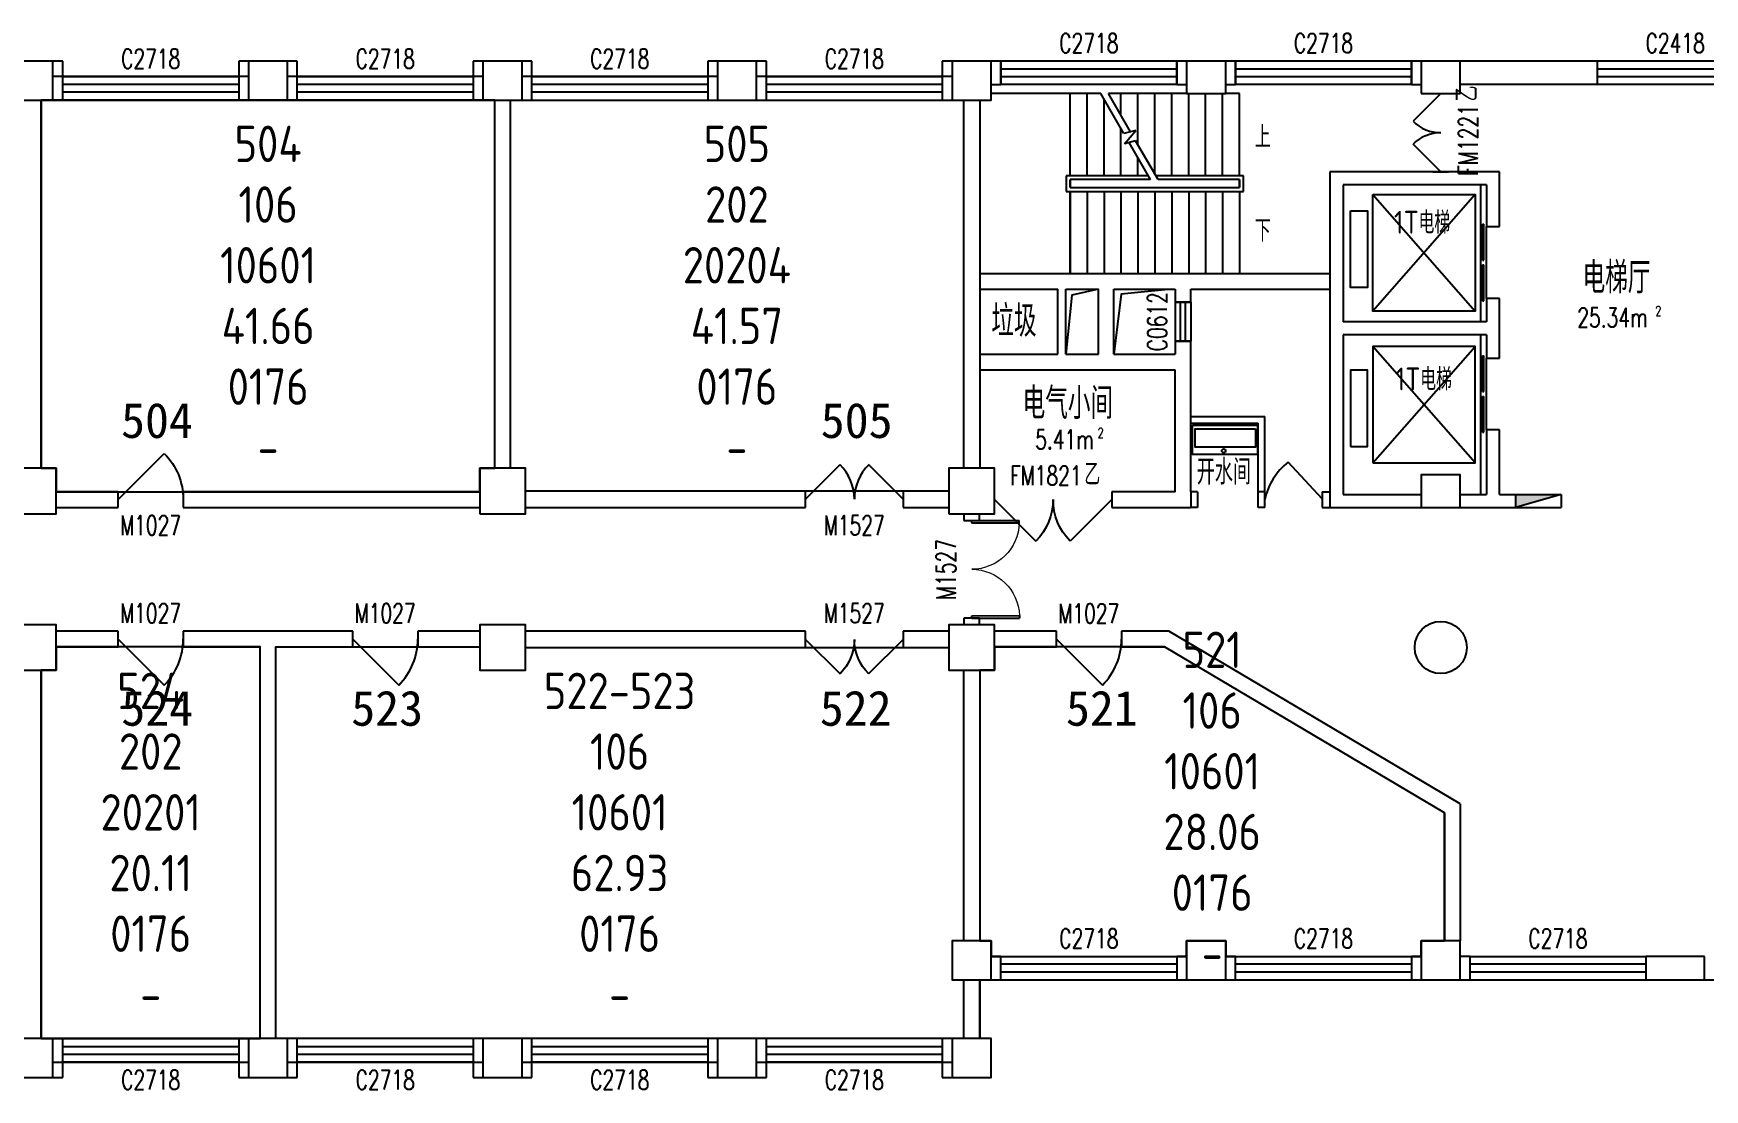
# Model space of a CAD drawing. Extents: x 127902 to 222526, y 15857 to 32064.
# Drawn here: x 150226 to 175876, y 15857 to 32064 of the extents above; entities that cross this region are included whole.
import ezdxf

# ---------------------------------------------------------------- set-up
doc = ezdxf.new("R2010")
doc.units = 0
doc.header["$LTSCALE"] = 1000
doc.header["$MEASUREMENT"] = 0
for name, color, linetype in [('body', 30, 'Continuous'), ('GROS', 6, 'Continuous'), ('name', 1, 'Continuous'), ('RM$', 5, 'Continuous'), ('RM$TXT', 5, 'Continuous')]:
    doc.layers.add(name, color=color, linetype=linetype)
doc.styles.add('_TCH_DIM', font='SIMPLEX', dxfattribs={"bigfont": 'GBCBIG'})
doc.styles.add('_TCH_SPACE', font='SIMPLEX', dxfattribs={"bigfont": 'GBCBIG'})
doc.styles.add('_TCH_WINDOW', font='SIMPLEX', dxfattribs={"bigfont": 'GBCBIG'})
doc.styles.get("Standard").update_dxf_attribs({"font": 'gbenor.shx', "bigfont": 'gbcbig.shx'})

# ---------------------------------------------------------------- blocks, each defined once
blk = doc.blocks.new('_YZHK')
blk.add_circle((0, 0), 0.5)
blk = doc.blocks.new('_FZHK')
blk.add_lwpolyline([(-0.5, -0.5), (0.5, -0.5), (0.5, 0.5), (-0.5, 0.5)], close=True)
blk = doc.blocks.new('$DorLib2D$00000116')
at = {"color": 0}
for p, q in [((-0.5, 0), (-0.146, 0.354)), ((0.5, 0), (0.146, 0.354))]:
    blk.add_line(p, q, dxfattribs=at)
for centre, start, end in [((-0.5, 0), 0, 45), ((0.5, 0), 135, 180)]:
    blk.add_arc(centre, 0.5, start, end, dxfattribs=at)
blk = doc.blocks.new('$DorLib2D$00000114')
at = {"color": 0}
blk.add_line((0.5, 0), (-0.207, 0.707), dxfattribs=at)
blk.add_arc((0.5, 0), 1, 135, 180, dxfattribs=at)
blk = doc.blocks.new('$WINLIB2D$00000001')
at = {"color": 0}
for points in [[(-0.5, 0.5), (-0.5, -0.5)], [(-0.5, 0.5), (0.5, 0.5)], [(0.5, -0.5), (0.5, 0.5)], [(0.5, 0.1667), (-0.5, 0.1667)], [(0.5, -0.1667), (-0.5, -0.1667)], [(-0.5, -0.5), (0.5, -0.5)]]:
    blk.add_lwpolyline(points, dxfattribs=at)
blk = doc.blocks.new('$DorLib2D$00000127')
at = {"color": 0, "linetype": 'Continuous'}
for p, q in [((-0.033, 0.795, -93.75), (-0.533, 0.795, -93.75)), ((-0.533, 0.795, -93.75), (-0.533, 0.69, -93.75)), ((-0.033, 0.795, -93.75), (-0.033, 0.69, -93.75)), ((0.033, 0.795, -93.75), (0.033, 0.69, -93.75)), ((0.533, 0.795, -93.75), (0.033, 0.795, -93.75)), ((0.533, 0.795, -93.75), (0.533, 0.69, -93.75)), ((-0.033, 0.69, -93.75), (-0.533, 0.69, -93.75)), ((0.5, 0.5, -93.75), (-0.5, 0.5, -93.75)), ((0.533, 0.69, -93.75), (0.033, 0.69, -93.75))]:
    blk.add_line(p, q, dxfattribs=at)
blk = doc.blocks.new('$DorLib2D$00000002')
for p, q in [((-0.5, 0), (-0.5, 0.4875)), ((-0.475, 0.4875), (-0.5, 0.4875)), ((-0.475, 0), (-0.475, 0.4875)), ((0.475, 0), (0.475, 0.4875)), ((0.475, 0.4875), (0.5, 0.4875)), ((0.5, 0), (0.5, 0.4875)), ((-0.5, 0), (-0.475, 0)), ((0.5, 0), (0.475, 0))]:
    blk.add_line(p, q)
at = {"lineweight": 13}
for centre, start, end in [((-0.4875, 0), 0, 88.53072), ((0.4875, 0), 91.46928, 180)]:
    blk.add_arc(centre, 0.4875, start, end, dxfattribs=at)

msp = doc.modelspace()

# ---------------------------------------------------------------- hatches: boundary and pattern name
at = {"layer": 'body'}
msp.add_hatch(color=30, dxfattribs=at).paths.add_polyline_path([(173676, 24991), (172976, 24991), (172976, 24791)])

# ---------------------------------------------------------------- linework, layer by layer
at = {"layer": 'body', "color": 30}
for p, q in [((150676, 31641), (150526, 31641)), ((150676, 31401), (150676, 31641)), ((153526, 31641), (153376, 31641)), ((153376, 31641), (153376, 31401)), ((154276, 31641), (154126, 31641)), ((154276, 31401), (154276, 31641)), ((157126, 31641), (156976, 31641)), ((156976, 31641), (156976, 31401)), ((157876, 31641), (157726, 31641)), ((157876, 31401), (157876, 31641)), ((160726, 31641), (160576, 31641)), ((160576, 31641), (160576, 31401)), ((161476, 31641), (161326, 31641)), ((161476, 31401), (161476, 31641)), ((164326, 31641), (164176, 31641)), ((164176, 31641), (164176, 31401)), ((165076, 31641), (164926, 31641)), ((165076, 31281), (165076, 31641)), ((167926, 31641), (167776, 31641)), ((167776, 31641), (167776, 31281)), ((168676, 31641), (168526, 31641)), ((168676, 31281), (168676, 31641)), ((171526, 31641), (171376, 31641)), ((171376, 31641), (171376, 31281)), ((176611, 31641), (172126, 31641)), ((150676, 31401), (150526, 31401)), ((150676, 31041), (150676, 31401)), ((153526, 31401), (153376, 31401)), ((153376, 31401), (153376, 31041)), ((154276, 31401), (154126, 31401)), ((154276, 31041), (154276, 31401)), ((157126, 31401), (156976, 31401)), ((156976, 31401), (156976, 31041)), ((157876, 31401), (157726, 31401)), ((157876, 31041), (157876, 31401)), ((160576, 31401), (160576, 31041)), ((161476, 31041), (161476, 31401)), ((164326, 31401), (164176, 31401)), ((164176, 31401), (164176, 31041)), ((150346, 25391), (150346, 31041)), ((150526, 31041), (150676, 31041)), ((153376, 31041), (153526, 31041)), ((154126, 31041), (154276, 31041)), ((156976, 31041), (157126, 31041)), ((157306, 25391), (157306, 31041)), ((157546, 25391), (157546, 31041)), ((157726, 31041), (157876, 31041)), ((160576, 31041), (160726, 31041)), ((161326, 31041), (161476, 31041)), ((164176, 31041), (164326, 31041)), ((164501, 31041), (164501, 28381)), ((164751, 31041), (164751, 28381)), ((164751, 31041), (164751, 28381)), ((164926, 31281), (165076, 31281)), ((166138, 31141), (164926, 31141)), ((166609, 31141), (166138, 31141)), ((166138, 29881), (166138, 31141)), ((166138, 29881), (166138, 31141)), ((166398, 29881), (166398, 31141)), ((166963, 30528), (166609, 31141)), ((166658, 29881), (166658, 31056)), ((167926, 31141), (166725, 31141)), ((167063, 30555), (166725, 31141)), ((166918, 30806), (166918, 31141)), ((167178, 30355), (167178, 31141)), ((167438, 29905), (167438, 31141)), ((167698, 29881), (167698, 31141)), ((167776, 31281), (167926, 31281)), ((167958, 29881), (167958, 31141)), ((168218, 29881), (168218, 31141)), ((168478, 29881), (168478, 31141)), ((168526, 31281), (168676, 31281)), ((168738, 31141), (168526, 31141)), ((168738, 29881), (168738, 31141)), ((171376, 31281), (171526, 31281)), ((176626, 31281), (172126, 31281)), ((166918, 29881), (166918, 30606)), ((167144, 30576), (166963, 30528)), ((166971, 30370), (167144, 30576)), ((167143, 30416), (166971, 30370)), ((167371, 29821), (167043, 30389)), ((167487, 29821), (167143, 30416)), ((167178, 29881), (167178, 30155)), ((167337, 29881), (166078, 29881)), ((166078, 29881), (166078, 29641)), ((167371, 29821), (166138, 29821)), ((167371, 29821), (166138, 29821)), ((166138, 29821), (166138, 29701)), ((166138, 29701), (166138, 29821)), ((168798, 29881), (167452, 29881)), ((168738, 29821), (167487, 29821)), ((168738, 29821), (167487, 29821)), ((168738, 29701), (168738, 29821)), ((168738, 29821), (168738, 29701)), ((168798, 29641), (168798, 29881)), ((172726, 29940), (170126, 29940)), ((170126, 29940), (170126, 28381)), ((171946, 29941), (171706, 29941)), ((171706, 29941), (171706, 29940)), ((171706, 29940), (171946, 29940)), ((171946, 29940), (171946, 29941)), ((172726, 29099), (172726, 29940)), ((166078, 29641), (168798, 29641)), ((166138, 29701), (168738, 29701)), ((166138, 29701), (168738, 29701)), ((166138, 29641), (166138, 28381)), ((166138, 28381), (166138, 29641)), ((166398, 29641), (166398, 28381)), ((166658, 29641), (166658, 28381)), ((166918, 29641), (166918, 28381)), ((167178, 29641), (167178, 28381)), ((167438, 29641), (167438, 28381)), ((167698, 29641), (167698, 28381)), ((167958, 29641), (167958, 28381)), ((168218, 29641), (168218, 28381)), ((168478, 29641), (168478, 28381)), ((168738, 29641), (168738, 28381)), ((172526, 29740), (170326, 29740)), ((170326, 29740), (170326, 28381)), ((172354, 29591), (170786, 27804)), ((170786, 29591), (172354, 27804)), ((172434, 29740), (172434, 27641)), ((172526, 29740), (172526, 29099)), ((172526, 29099), (172726, 29099)), ((164501, 28381), (164501, 25391)), ((164751, 28381), (165951, 28381)), ((164751, 28381), (166138, 28381)), ((164751, 28381), (164751, 25391)), ((165951, 28381), (166571, 28381)), ((166138, 28381), (168738, 28381)), ((166571, 28381), (167751, 28381)), ((167751, 28381), (170126, 28381)), ((170126, 28381), (170126, 27441)), ((170326, 28381), (170326, 27641)), ((164751, 28141), (165951, 28141)), ((165951, 27141), (165951, 28141)), ((166071, 27141), (166071, 28141)), ((166071, 28141), (166571, 28141)), ((166571, 27141), (166571, 28141)), ((166811, 28141), (167751, 28141)), ((166811, 27141), (166811, 28141)), ((167751, 28141), (167751, 27941)), ((167991, 28141), (170126, 28141)), ((167991, 27941), (167991, 28141)), ((172726, 27999), (172526, 27999)), ((172526, 27999), (172526, 27641)), ((172726, 27441), (172726, 27999)), ((167751, 27941), (167991, 27941)), ((172526, 27641), (170326, 27641)), ((167991, 27341), (167751, 27341)), ((167751, 27341), (167751, 27141)), ((167991, 27141), (167991, 27341)), ((170126, 27441), (170126, 24791)), ((170326, 27441), (170326, 24991)), ((172526, 27441), (170326, 27441)), ((172354, 25475), (170786, 27261)), ((170786, 25475), (172354, 27261)), ((172434, 27441), (172434, 24991)), ((172526, 27441), (172526, 27081)), ((172726, 27081), (172726, 27441)), ((164751, 27141), (165951, 27141)), ((164751, 27141), (164751, 26901)), ((166071, 27141), (166571, 27141)), ((166811, 27141), (167751, 27141)), ((167991, 25031), (167991, 27141)), ((172526, 27081), (172726, 27081)), ((164751, 26901), (165951, 26901)), ((165951, 26901), (166571, 26901)), ((166571, 26901), (167751, 26901)), ((167751, 25031), (167751, 26901)), ((167991, 26186), (169126, 26186)), ((169126, 25031), (169126, 26186)), ((167991, 26086), (169026, 26086)), ((169026, 25031), (169026, 26086)), ((172726, 25981), (172526, 25981)), ((172526, 25981), (172526, 24991)), ((172726, 24991), (172726, 25981)), ((170006, 24923), (169486, 25487)), ((151526, 25031), (150576, 25031)), ((151526, 24791), (151526, 25031)), ((157076, 25031), (152526, 25031)), ((152526, 25031), (152526, 24791)), ((162076, 25041), (157776, 25041)), ((162076, 24791), (162076, 25041)), ((164276, 25041), (163576, 25041)), ((163576, 25041), (163576, 24791)), ((167751, 25031), (166776, 25031)), ((166776, 25031), (166776, 24791)), ((167991, 25031), (167991, 24791)), ((168091, 25031), (167991, 25031)), ((167991, 25031), (167991, 25031)), ((167991, 25031), (167991, 24791)), ((168091, 25031), (168091, 24791)), ((169026, 24791), (169026, 25031)), ((169126, 25031), (169026, 25031)), ((169126, 24791), (169126, 25031)), ((170006, 25031), (170126, 25031)), ((170006, 25031), (170006, 24791)), ((170126, 25031), (170126, 24791)), ((170326, 24991), (171526, 24991)), ((172126, 24991), (172526, 24991)), ((172726, 24991), (173676, 24991)), ((172976, 24991), (172976, 24791)), ((173676, 24991), (172976, 24791)), ((173676, 24991), (173676, 24791)), ((173676, 24991), (173676, 24791)), ((150576, 24791), (151526, 24791)), ((152526, 24791), (157076, 24791)), ((157776, 24791), (162076, 24791)), ((163576, 24791), (164276, 24791)), ((164506, 24691), (164506, 24591)), ((164746, 24591), (164746, 24691)), ((166776, 24791), (167751, 24791)), ((167751, 24791), (167991, 24791)), ((168091, 24791), (167991, 24791)), ((169126, 24791), (169026, 24791)), ((170006, 24791), (170126, 24791)), ((170126, 24791), (171526, 24791)), ((172126, 24791), (172526, 24791)), ((172526, 24791), (173676, 24791)), ((164506, 24591), (164746, 24591)), ((164748, 23091), (164508, 23091)), ((164508, 23091), (164508, 22991)), ((164748, 22991), (164748, 23091)), ((151526, 22891), (150576, 22891)), ((151526, 22651), (151526, 22891)), ((153826, 22891), (152526, 22891)), ((152526, 22891), (152526, 22651)), ((155126, 22891), (153826, 22891)), ((155126, 22651), (155126, 22891)), ((157076, 22891), (156126, 22891)), ((156126, 22891), (156126, 22651)), ((162076, 22891), (157776, 22891)), ((162076, 22641), (162076, 22891)), ((164276, 22891), (163576, 22891)), ((163576, 22891), (163576, 22641)), ((165926, 22890), (164976, 22890)), ((165926, 22650), (165926, 22890)), ((167651, 22890), (166926, 22890)), ((166926, 22890), (166926, 22650)), ((172126, 20241), (167651, 22890)), ((150576, 22651), (151526, 22651)), ((152526, 22651), (153706, 22651)), ((153706, 16641), (153706, 22651)), ((153946, 22651), (155126, 22651)), ((153946, 16641), (153946, 22651)), ((156126, 22651), (157076, 22651)), ((157776, 22641), (162076, 22641)), ((163576, 22641), (164276, 22641)), ((164976, 22650), (165926, 22650)), ((166926, 22650), (167585, 22650)), ((171886, 20104), (167585, 22650)), ((150346, 16641), (150346, 22291)), ((164501, 22291), (164501, 18141)), ((164751, 22291), (164751, 18141)), ((171886, 20104), (171886, 18141)), ((172126, 20241), (172126, 18141)), ((165076, 17901), (164926, 17901)), ((165076, 17541), (165076, 17901)), ((167926, 17901), (167776, 17901)), ((167776, 17901), (167776, 17541)), ((168676, 17901), (168526, 17901)), ((168676, 17541), (168676, 17901)), ((171526, 17901), (171376, 17901)), ((171376, 17901), (171376, 17541)), ((172276, 17901), (172126, 17901)), ((172276, 17541), (172276, 17901)), ((175876, 17901), (174976, 17901)), ((174976, 17901), (174976, 17541)), ((175876, 17541), (175876, 17901)), ((164501, 17541), (164501, 16641)), ((164751, 17541), (164751, 16641)), ((164926, 17541), (165076, 17541)), ((167776, 17541), (167926, 17541)), ((168526, 17541), (168676, 17541)), ((171376, 17541), (171526, 17541)), ((172126, 17541), (172276, 17541)), ((174976, 17541), (175876, 17541)), ((150676, 16640), (150526, 16640)), ((150676, 16280), (150676, 16640)), ((153526, 16640), (153376, 16640)), ((153376, 16640), (153376, 16280)), ((154276, 16640), (154126, 16640)), ((154276, 16280), (154276, 16640)), ((157126, 16640), (156976, 16640)), ((156976, 16640), (156976, 16280)), ((157876, 16640), (157726, 16640)), ((157876, 16280), (157876, 16640)), ((160726, 16640), (160576, 16640)), ((160576, 16640), (160576, 16280)), ((161476, 16640), (161326, 16640)), ((161476, 16280), (161476, 16640)), ((164326, 16640), (164176, 16640)), ((164176, 16640), (164176, 16280)), ((150526, 16280), (150676, 16280)), ((150676, 16041), (150676, 16280)), ((153376, 16280), (153526, 16280)), ((153376, 16280), (153376, 16041)), ((154126, 16280), (154276, 16280)), ((154276, 16041), (154276, 16280)), ((156976, 16280), (157126, 16280)), ((156976, 16280), (156976, 16041)), ((157726, 16280), (157876, 16280)), ((157876, 16041), (157876, 16280)), ((160576, 16280), (160726, 16280)), ((160576, 16280), (160576, 16041)), ((161326, 16280), (161476, 16280)), ((161476, 16041), (161476, 16280)), ((164176, 16280), (164326, 16280)), ((164176, 16280), (164176, 16041)), ((150526, 16041), (150676, 16041)), ((153376, 16041), (153526, 16041)), ((154126, 16041), (154276, 16041)), ((156976, 16041), (157126, 16041)), ((157726, 16041), (157876, 16041)), ((160576, 16041), (160726, 16041)), ((161326, 16041), (161476, 16041)), ((164176, 16041), (164326, 16041))]:
    msp.add_line(p, q, dxfattribs=at)
for points in [[(168868, 29041, 0, 0, 0), (165444, 29041, 0, 0, 0), (165444, 30481, 0, 0, 0), (166618, 30481, 80, 0, 0), (166918, 30481, 0, 0, 0)], [(168868, 30481, 0, 0, 0), (167478, 30481, 80, 0, 0), (167178, 30481, 0, 0, 0)]]:
    msp.add_lwpolyline(points, format="xyseb", dxfattribs=at)
for points in [[(170786, 29591), (172354, 29591), (172354, 27804), (170786, 27804)], [(170443, 29340), (170700, 29340), (170700, 28168), (170443, 28168)], [(170786, 25475), (172354, 25475), (172354, 27261), (170786, 27261)], [(170443, 25726), (170700, 25726), (170700, 26898), (170443, 26898)], [(168014, 26053), (169014, 26053), (169014, 25603), (168014, 25603)], [(168983, 25995), (168983, 25716), (168055, 25716), (168055, 25995)]]:
    msp.add_lwpolyline(points, close=True, dxfattribs=at)
for points in [[(166571, 28141), (166164, 28049), (166071, 27141)], [(167696, 28141), (166922, 28061), (166811, 27141)]]:
    msp.add_lwpolyline(points, dxfattribs=at)
msp.add_circle((168495, 25658), 29.5, dxfattribs=at)
msp.add_arc((170106, 24698), 1004, 128.196, 167.7513, dxfattribs=at)
at = {"layer": 'GROS'}
for points in [[(186526, 31641), (164326, 31641), (164326, 31401), (161326, 31401), (161326, 31641), (160726, 31641), (160726, 31401), (157726, 31401), (157726, 31641), (157126, 31641), (157126, 31401), (154126, 31401), (154126, 31641), (153526, 31641), (153526, 31401), (150526, 31401), (150526, 31641), (149926, 31641)], [(149926, 16041), (150526, 16041), (150526, 16280), (153526, 16280), (153526, 16041), (154126, 16041), (154126, 16280), (157126, 16280), (157126, 16041), (157726, 16041), (157726, 16280), (160726, 16280), (160726, 16041), (161326, 16041), (161326, 16280), (164326, 16280), (164326, 16041), (164926, 16041), (164926, 16641), (164751, 16641), (164751, 17541), (186101, 17541)]]:
    msp.add_lwpolyline(points, dxfattribs=at)
at = {"layer": 'RM$', "ltscale": 20}
for points in [[(150346, 31041), (150346, 25391), (150576, 25391), (150576, 25031), (157076, 25031), (157076, 25391), (157306, 25391), (157306, 31041)], [(164501, 31041), (164501, 25391), (164276, 25391), (164276, 25041), (157776, 25041), (157776, 25391), (157546, 25391), (157546, 31041)], [(150576, 22651), (150576, 22291), (150346, 22291), (150346, 16641), (153706, 16641), (153706, 22651)], [(164276, 22641), (164276, 22291), (164501, 22291), (164501, 18141), (164326, 18141), (164326, 17541), (164501, 17541), (164501, 16641), (153946, 16641), (153946, 22651), (157076, 22651), (157076, 22291), (157776, 22291), (157776, 22641)]]:
    msp.add_lwpolyline(points, close=True, dxfattribs=at)
msp.add_lwpolyline([(164976, 22650), (164976, 22291), (164751, 22291), (164751, 18141), (164926, 18141), (164926, 17901), (167926, 17901), (167926, 18141), (168526, 18141), (168526, 17901), (171526, 17901), (171526, 18141), (171886, 18141), (171886, 20104), (167585, 22650), (164976, 22650)], dxfattribs=at)

# ---------------------------------------------------------------- block references
at = {"layer": 'body', "color": 30}
ref = msp.add_blockref('$WINLIB2D$00000001', (166426, 31461), dxfattribs=dict(at, xscale=2700, yscale=360, zscale=360, rotation=180))
ref.add_attrib('A', 'C2718', (165971, 31767), dxfattribs={"color": 30, "height": 297.5, "style": '_TCH_WINDOW', "width": 0.705882})
ref = msp.add_blockref('$WINLIB2D$00000001', (170026, 31461), dxfattribs=dict(at, xscale=2700, yscale=360, zscale=360, rotation=180))
ref.add_attrib('A', 'C2718', (169571, 31767), dxfattribs={"color": 30, "height": 297.5, "style": '_TCH_WINDOW', "width": 0.705882})
ref = msp.add_blockref('$WINLIB2D$00000001', (175426, 31461), dxfattribs=dict(at, xscale=2400, yscale=360, zscale=360, rotation=180))
ref.add_attrib('A', 'C2418', (174971, 31767), dxfattribs={"color": 30, "height": 297.5, "style": '_TCH_WINDOW', "width": 0.705882})
ref = msp.add_blockref('$WINLIB2D$00000001', (152026, 31221), dxfattribs=dict(at, xscale=-2700, yscale=360, zscale=360, rotation=180))
ref.add_attrib('A', 'C2718', (151571, 31527), dxfattribs={"color": 30, "height": 297.5, "style": '_TCH_WINDOW', "width": 0.705882})
ref = msp.add_blockref('$WINLIB2D$00000001', (155626, 31221), dxfattribs=dict(at, xscale=-2700, yscale=360, zscale=360, rotation=180))
ref.add_attrib('A', 'C2718', (155171, 31527), dxfattribs={"color": 30, "height": 297.5, "style": '_TCH_WINDOW', "width": 0.705882})
ref = msp.add_blockref('$WINLIB2D$00000001', (159226, 31221), dxfattribs=dict(at, xscale=-2700, yscale=360, zscale=360, rotation=180))
ref.add_attrib('A', 'C2718', (158771, 31527), dxfattribs={"color": 30, "height": 297.5, "style": '_TCH_WINDOW', "width": 0.705882})
ref = msp.add_blockref('$WINLIB2D$00000001', (162826, 31221), dxfattribs=dict(at, xscale=-2700, yscale=360, zscale=360, rotation=180))
ref.add_attrib('A', 'C2718', (162371, 31527), dxfattribs={"color": 30, "height": 297.5, "style": '_TCH_WINDOW', "width": 0.705882})
for name, p, xscale, yscale, zscale in [('_FZHK', (150226, 31341), 600, 600, 600), ('_FZHK', (153826, 31341), 600, 600, 600), ('_FZHK', (157426, 31341), 600, 600, 600), ('_FZHK', (161026, 31341), 600, 600, 600), ('_FZHK', (164626, 31341), 600, 600, 600), ('_FZHK', (168226, 31391), 600, 500, 500), ('_FZHK', (171826, 31391), 600, 500, 500), ('_FZHK', (150226, 25041), 700, 700, 700), ('_FZHK', (157426, 25041), 700, 700, 700), ('_FZHK', (164626, 25041), 700, 700, 700), ('_FZHK', (171826, 25041), 600, 500, 500), ('$DorLib2D$00000116', (165876, 24911), 1800, -1800, 240), ('_FZHK', (150226, 22641), 700, 700, 700), ('_FZHK', (157426, 22641), 700, 700, 700), ('_FZHK', (164626, 22641), 700, 700, 700), ('_YZHK', (171826, 22641), 800, 800, 800), ('_FZHK', (164626, 17841), 600, 600, 600), ('_FZHK', (168226, 17841), 600, 600, 600), ('_FZHK', (171826, 17841), 600, 600, 600), ('_FZHK', (150226, 16341), 600, 600, 600), ('_FZHK', (153826, 16341), 600, 600, 600), ('_FZHK', (157426, 16341), 600, 600, 600), ('_FZHK', (161026, 16341), 600, 600, 600), ('_FZHK', (164626, 16341), 600, 600, 600)]:
    msp.add_blockref(name, p, dxfattribs=dict(at, xscale=xscale, yscale=yscale, zscale=zscale))
at = {"layer": 'body', "color": 30, "rotation": 90}
for name, p, xscale, yscale, zscale in [('$DorLib2D$00000116', (171826, 30541), 1200, 1200, 240), ('$DorLib2D$00000127', (172626, 28549), -1100, 200, 200), ('$DorLib2D$00000127', (172626, 26531), -1100, 200, 200)]:
    msp.add_blockref(name, p, dxfattribs=dict(at, xscale=xscale, yscale=yscale, zscale=zscale))
at = {"layer": 'body', "color": 30}
ref = msp.add_blockref('$WINLIB2D$00000001', (167871, 27641), dxfattribs=dict(at, xscale=-600, yscale=-240, zscale=240, rotation=90))
ref.add_attrib('A', 'C0612', (167624, 27186), dxfattribs={"color": 30, "height": 297.5, "rotation": 90, "style": '_TCH_WINDOW', "width": 0.705882})
ref = msp.add_blockref('$DorLib2D$00000114', (152026, 24911), dxfattribs=dict(at, xscale=-1000, yscale=1000, zscale=240))
ref.add_attrib('A', 'M1027', (151556, 24367), dxfattribs={"color": 30, "height": 297.5, "style": '_TCH_WINDOW', "width": 0.705882})
ref = msp.add_blockref('$DorLib2D$00000116', (162826, 24916), dxfattribs=dict(at, xscale=1500, yscale=1500, zscale=250))
ref.add_attrib('A', 'M1527', (162356, 24367), dxfattribs={"color": 30, "height": 297.5, "style": '_TCH_WINDOW', "width": 0.705882})
ref = msp.add_blockref('$DorLib2D$00000002', (164627, 23841), dxfattribs=dict(at, xscale=1500, yscale=-1500, zscale=240, rotation=90.07614298088892))
ref.add_attrib('A', 'M1527', (164382, 23370), dxfattribs={"color": 30, "height": 297.5, "rotation": 90.0761, "style": '_TCH_WINDOW', "width": 0.705882})
ref = msp.add_blockref('$DorLib2D$00000114', (152026, 22771), dxfattribs=dict(at, xscale=1000, yscale=1000, zscale=240, rotation=180))
ref.add_attrib('A', 'M1027', (151556, 23017), dxfattribs={"color": 30, "height": 297.5, "style": '_TCH_WINDOW', "width": 0.705882})
ref = msp.add_blockref('$DorLib2D$00000114', (155626, 22771), dxfattribs=dict(at, xscale=1000, yscale=1000, zscale=240, rotation=180))
ref.add_attrib('A', 'M1027', (155156, 23017), dxfattribs={"color": 30, "height": 297.5, "style": '_TCH_WINDOW', "width": 0.705882})
ref = msp.add_blockref('$DorLib2D$00000116', (162826, 22766), dxfattribs=dict(at, xscale=-1500, yscale=1500, zscale=250, rotation=180))
ref.add_attrib('A', 'M1527', (162356, 23017), dxfattribs={"color": 30, "height": 297.5, "style": '_TCH_WINDOW', "width": 0.705882})
ref = msp.add_blockref('$DorLib2D$00000114', (166426, 22770), dxfattribs=dict(at, xscale=-1000, yscale=-1000, zscale=240))
ref.add_attrib('A', 'M1027', (165956, 23016), dxfattribs={"color": 30, "height": 297.5, "style": '_TCH_WINDOW', "width": 0.705882})
ref = msp.add_blockref('$WINLIB2D$00000001', (166426, 17721), dxfattribs=dict(at, xscale=2700, yscale=-360, zscale=360))
ref.add_attrib('A', 'C2718', (165971, 18027), dxfattribs={"color": 30, "height": 297.5, "style": '_TCH_WINDOW', "width": 0.705882})
ref = msp.add_blockref('$WINLIB2D$00000001', (170026, 17721), dxfattribs=dict(at, xscale=2700, yscale=-360, zscale=360))
ref.add_attrib('A', 'C2718', (169571, 18027), dxfattribs={"color": 30, "height": 297.5, "style": '_TCH_WINDOW', "width": 0.705882})
ref = msp.add_blockref('$WINLIB2D$00000001', (173626, 17721), dxfattribs=dict(at, xscale=2700, yscale=-360, zscale=360))
ref.add_attrib('A', 'C2718', (173171, 18027), dxfattribs={"color": 30, "height": 297.5, "style": '_TCH_WINDOW', "width": 0.705882})
ref = msp.add_blockref('$WINLIB2D$00000001', (152026, 16460), dxfattribs=dict(at, xscale=-2700, yscale=360, zscale=360))
ref.add_attrib('A', 'C2718', (151571, 15857), dxfattribs={"color": 30, "height": 297.5, "style": '_TCH_WINDOW', "width": 0.705882})
ref = msp.add_blockref('$WINLIB2D$00000001', (155626, 16460), dxfattribs=dict(at, xscale=-2700, yscale=360, zscale=360))
ref.add_attrib('A', 'C2718', (155171, 15857), dxfattribs={"color": 30, "height": 297.5, "style": '_TCH_WINDOW', "width": 0.705882})
ref = msp.add_blockref('$WINLIB2D$00000001', (159226, 16460), dxfattribs=dict(at, xscale=-2700, yscale=360, zscale=360))
ref.add_attrib('A', 'C2718', (158771, 15857), dxfattribs={"color": 30, "height": 297.5, "style": '_TCH_WINDOW', "width": 0.705882})
ref = msp.add_blockref('$WINLIB2D$00000001', (162826, 16460), dxfattribs=dict(at, xscale=-2700, yscale=360, zscale=360))
ref.add_attrib('A', 'C2718', (162371, 15857), dxfattribs={"color": 30, "height": 297.5, "style": '_TCH_WINDOW', "width": 0.705882})

# ---------------------------------------------------------------- texts
at = {"layer": 'body', "color": 30, "style": '_TCH_WINDOW'}
msp.add_text('乙', height=338, rotation=90, dxfattribs=at).set_placement((172396, 31021))
at = {"layer": 'body', "color": 30, "style": '_TCH_WINDOW', "width": 0.705882}
msp.add_text('FM1221', height=297.5, rotation=90, dxfattribs=at).set_placement((172396, 29881))
at = {"layer": 'body', "color": 7, "style": '_TCH_DIM'}
for s, p in [('上', (168973, 30306)), ('下', (168973, 28866))]:
    msp.add_text(s, height=338, dxfattribs=at).set_placement(p)
at = {"layer": 'body', "color": 30}
for s, height, p in [('1T', 350, (171106, 28992)), ('电梯', 337.6, (171485, 28992)), ('1T', 350, (171131, 26587)), ('电梯', 337.6, (171511, 26587))]:
    msp.add_text(s, height=height, dxfattribs=at).set_placement(p)
at = {"layer": 'body', "color": 30, "style": '_TCH_WINDOW', "width": 0.705882}
msp.add_text('FM1821', height=297.5, dxfattribs=at).set_placement((165216, 25131))
at = {"layer": 'body', "color": 30, "style": '_TCH_WINDOW'}
msp.add_text('乙', height=338, dxfattribs=at).set_placement((166356, 25131))
at = {"layer": 'name', "color": 1, "style": '_TCH_SPACE'}
msp.add_text('电梯厅', height=482.3, dxfattribs=at).set_placement((174003, 28074))
at = {"layer": 'name', "color": 1}
for s, height, p in [('垃圾', 482.3, (164928, 27410)), ('电气小间', 482.3, (165408, 26147)), ('开水间', 385.8, (168081, 25142))]:
    msp.add_text(s, height=height, dxfattribs=at).set_placement(p)
at = {"layer": 'name', "color": 1, "style": '_TCH_SPACE', "width": 0.705882}
for s, height, p in [('25.34m', 297.5, (173922, 27556)), ('2', 149, (175122, 27731)), ('5.41m', 297.5, (165602, 25686)), ('2', 149, (166562, 25861))]:
    msp.add_text(s, height=height, dxfattribs=at).set_placement(p)
at = {"layer": 'name', "color": 1, "char_height": 540, "attachment_point": 1}
for s, insert in [('{\\fFangSong|b0|i0|c134|p49;504}', (151571, 26396)), ('{\\fFangSong|b0|i0|c134|p49;505}', (162310, 26396)), ('{\\fFangSong|b0|i0|c134|p49;524}', (151575, 21980)), ('{\\fFangSong|b0|i0|c134|p49;523}', (155104, 21980)), ('{\\fFangSong|b0|i0|c134|p49;522}', (162296, 21980)), ('{\\fFangSong|b0|i0|c134|p49;521}', (166074, 21980))]:
    msp.add_mtext_dynamic_manual_height_columns(s, width=5258.71, gutter_width=1750, heights=[0], dxfattribs=dict(at, insert=insert))
at = {"layer": 'RM$TXT', "char_height": 558.8, "attachment_point": 8}
for s, insert in [('504^M^J106^M^J10601^M^J41.66^M^J0176^M^J-^M^J', (153828, 25433)), ('505^M^J202^M^J20204^M^J41.57^M^J0176^M^J-^M^J', (161023, 25433)), ('521^M^J106^M^J10601^M^J28.06^M^J0176^M^J-^M^J', (168318, 17668)), ('524^M^J202^M^J20201^M^J20.11^M^J0176^M^J-^M^J', (152026, 17038)), ('522-523^M^J106^M^J10601^M^J62.93^M^J0176^M^J-^M^J', (159223, 17038))]:
    msp.add_mtext(s, dxfattribs=dict(at, insert=insert))

doc.saveas('drawing.dxf')
